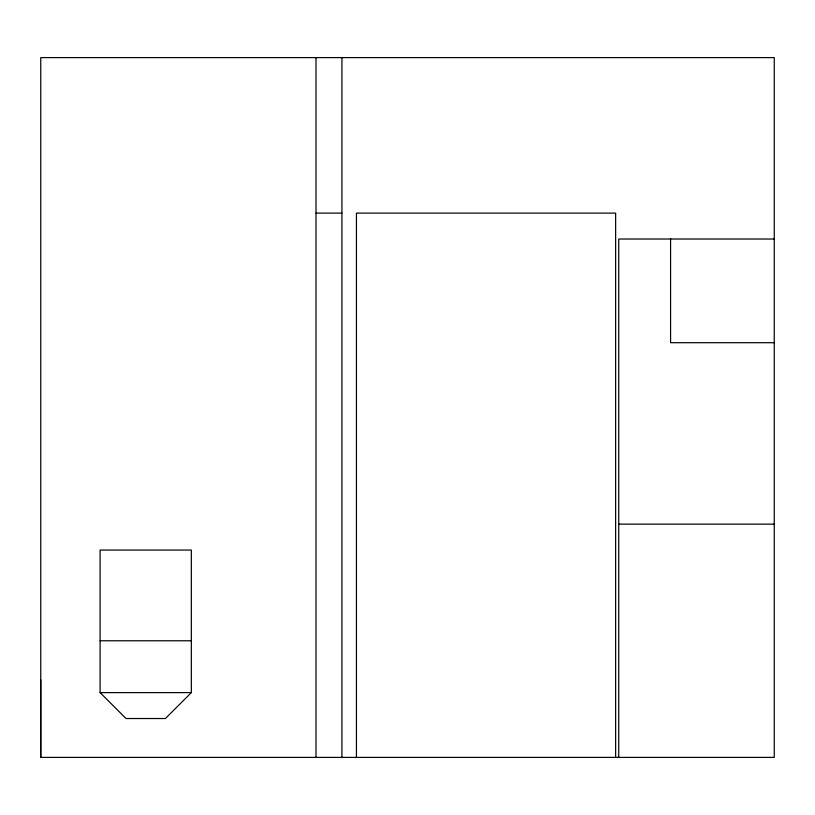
<?xml version="1.0" encoding="UTF-8"?>
<svg xmlns="http://www.w3.org/2000/svg" width="815" height="815" viewBox="0 0 815 815"><rect width="100%" height="100%" fill="white"/><g stroke="black" fill="none" stroke-linecap="round" stroke-linejoin="round"><path stroke-width="1.22" d="M40.75 757.4L40.75 57.6L774.25 57.6L774.25 757.4L40.75 757.4L40.75 679.649M191.342 692.607L165.414 718.524L126.019 718.524L100.102 692.607L100.102 550.054L191.342 550.054L191.342 692.607L100.102 692.607M316.006 213.112L341.923 213.112M774.25 239.029L618.738 239.029L618.738 757.4M774.25 342.707L670.572 342.707L670.572 238.388M618.738 524.137L774.25 524.137M100.102 640.773L191.342 640.773M615.631 757.4L615.631 213.112L356.44 213.112L356.44 757.4M341.923 57.6L341.923 757.4M316.006 57.6L316.006 757.4"/></g></svg>
